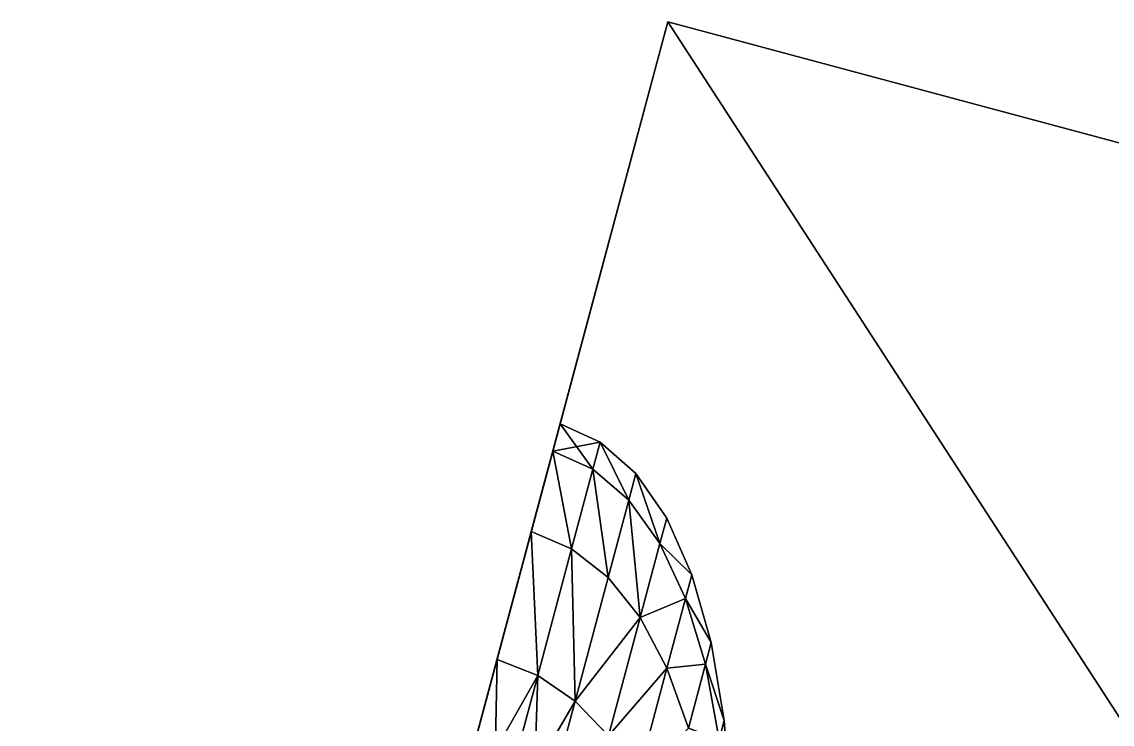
# Model space of a CAD drawing. Extents: x -32 to 38.3, y -16.7 to 82.8.
# Drawn here: x -31.99 to -24.13, y 0.76 to 5.82 of the extents above; entities that cross this region are included whole.
import ezdxf

# ---------------------------------------------------------------- set-up
doc = ezdxf.new("R2010")
doc.units = 0
doc.header["$MEASUREMENT"] = 0
doc.layers.add('STL2DXF', color=7, linetype='Continuous')

msp = doc.modelspace()

# ---------------------------------------------------------------- linework, layer by layer
at = {"layer": 'STL2DXF'}
for points in [[(-29.8277, -3.4993, 27.4223), (-31.9892, -11.5664, 30), (-27.3305, 5.8203, 30)], [(-31.9892, -11.5664, 5), (-30.0618, -4.373, 8.5169), (-27.3305, 5.8203, 5)], [(-12.6707, -16.7428, 30), (-27.3305, 5.8203, 30), (-31.9892, -11.5664, 30)], [(-8.012, 0.6439, 5), (-31.9892, -11.5664, 5), (-27.3305, 5.8203, 5)], [(-27.3305, 5.8203, 5), (-30.0618, -4.373, 8.5169), (-29.6599, -2.873, 8.3125)], [(-29.8277, -3.4993, 27.4223), (-27.3305, 5.8203, 30), (-29.6599, -2.873, 27.5075)], [(-29.6599, -2.873, 27.5075), (-27.3305, 5.8203, 30), (-29.4921, -2.2468, 27.4223)], [(-27.3305, 5.8203, 5), (-29.6599, -2.873, 8.3125), (-29.258, -1.373, 8.5169)], [(-29.4921, -2.2468, 27.4223), (-27.3305, 5.8203, 30), (-29.3357, -1.6632, 27.1726)], [(-29.3357, -1.6632, 27.1726), (-27.3305, 5.8203, 30), (-29.2014, -1.1621, 26.7753)], [(-27.3305, 5.8203, 5), (-29.258, -1.373, 8.5169), (-28.8834, 0.0247, 9.1163)], [(-29.2014, -1.1621, 26.7753), (-27.3305, 5.8203, 30), (-29.0984, -0.7776, 26.2575)], [(-29.0984, -0.7776, 26.2575), (-27.3305, 5.8203, 30), (-29.0336, -0.5359, 25.6545)], [(-29.0336, -0.5359, 25.6545), (-27.3305, 5.8203, 30), (-29.0115, -0.4534, 25.0075)], [(-29.0115, -0.4534, 25.0075), (-27.3305, 5.8203, 30), (-28.8834, 0.0247, 19.5087)], [(-28.8834, 0.0247, 19.5087), (-27.3305, 5.8203, 30), (-28.5618, 1.225, 18.5551)], [(-27.3305, 5.8203, 5), (-28.8834, 0.0247, 9.1163), (-28.5618, 1.225, 10.0699)], [(-28.5618, 1.225, 18.5551), (-27.3305, 5.8203, 30), (-28.315, 2.146, 17.3125)], [(-27.3305, 5.8203, 5), (-28.5618, 1.225, 10.0699), (-28.315, 2.146, 11.3125)], [(-28.315, 2.146, 17.3125), (-27.3305, 5.8203, 30), (-28.1599, 2.725, 15.8654)], [(-27.3305, 5.8203, 5), (-28.315, 2.146, 11.3125), (-28.1599, 2.725, 12.7596)], [(-28.1599, 2.725, 15.8654), (-27.3305, 5.8203, 30), (-28.107, 2.9225, 14.3125)], [(-27.3305, 5.8203, 5), (-28.1599, 2.725, 12.7596), (-28.107, 2.9225, 14.3125)], [(-27.3305, 5.8203, 5), (-28.107, 2.9225, 14.3125), (-27.3305, 5.8203, 30)], [(-27.3305, 5.8203, 30), (-8.012, 0.6439, 5), (-27.3305, 5.8203, 5)], [(-8.012, 0.6439, 5), (-27.3305, 5.8203, 30), (-8.012, 0.6439, 30)], [(-27.3305, 5.8203, 30), (-12.6707, -16.7428, 30), (-8.012, 0.6439, 30)], [(-27.8177, 2.7918, 14.3125), (-28.1599, 2.725, 15.8654), (-28.107, 2.9225, 14.3125)], [(-27.8701, 2.5961, 12.7729), (-28.107, 2.9225, 14.3125), (-28.1599, 2.725, 12.7596)], [(-28.107, 2.9225, 14.3125), (-27.8701, 2.5961, 12.7729), (-27.8177, 2.7918, 14.3125)], [(-28.1599, 2.725, 15.8654), (-27.8177, 2.7918, 14.3125), (-27.8701, 2.5961, 15.8521)], [(-27.8177, 2.7918, 14.3125), (-27.611, 2.3735, 15.8125), (-27.8701, 2.5961, 15.8521)], [(-27.611, 2.3735, 12.8125), (-27.8177, 2.7918, 14.3125), (-27.8701, 2.5961, 12.7729)], [(-27.611, 2.3735, 15.8125), (-27.8177, 2.7918, 14.3125), (-27.5599, 2.5643, 14.3125)], [(-27.8177, 2.7918, 14.3125), (-27.611, 2.3735, 12.8125), (-27.5599, 2.5643, 14.3125)], [(-28.1599, 2.725, 15.8654), (-28.0239, 2.022, 17.2868), (-28.315, 2.146, 17.3125)], [(-28.0239, 2.022, 11.3382), (-28.1599, 2.725, 12.7596), (-28.315, 2.146, 11.3125)], [(-28.0239, 2.022, 17.2868), (-28.1599, 2.725, 15.8654), (-27.8701, 2.5961, 15.8521)], [(-28.1599, 2.725, 12.7596), (-28.0239, 2.022, 11.3382), (-27.8701, 2.5961, 12.7729)], [(-27.8701, 2.5961, 15.8521), (-27.7608, 1.8143, 17.2103), (-28.0239, 2.022, 17.2868)], [(-27.7608, 1.8143, 11.4147), (-27.8701, 2.5961, 12.7729), (-28.0239, 2.022, 11.3382)], [(-27.7608, 1.8143, 17.2103), (-27.8701, 2.5961, 15.8521), (-27.611, 2.3735, 15.8125)], [(-27.8701, 2.5961, 12.7729), (-27.7608, 1.8143, 11.4147), (-27.611, 2.3735, 12.8125)], [(-27.5599, 2.5643, 14.3125), (-27.3869, 2.0612, 15.7472), (-27.611, 2.3735, 15.8125)], [(-27.3869, 2.0612, 12.8778), (-27.5599, 2.5643, 14.3125), (-27.611, 2.3735, 12.8125)], [(-27.3869, 2.0612, 15.7472), (-27.5599, 2.5643, 14.3125), (-27.338, 2.2436, 14.3125)], [(-27.5599, 2.5643, 14.3125), (-27.3869, 2.0612, 12.8778), (-27.338, 2.2436, 14.3125)], [(-27.611, 2.3735, 15.8125), (-27.5302, 1.5263, 17.0841), (-27.7608, 1.8143, 17.2103)], [(-27.5302, 1.5263, 11.5409), (-27.611, 2.3735, 12.8125), (-27.7608, 1.8143, 11.4147)], [(-27.5302, 1.5263, 17.0841), (-27.611, 2.3735, 15.8125), (-27.3869, 2.0612, 15.7472)], [(-27.611, 2.3735, 12.8125), (-27.5302, 1.5263, 11.5409), (-27.3869, 2.0612, 12.8778)], [(-27.1559, 1.8355, 14.3125), (-27.3869, 2.0612, 15.7472), (-27.338, 2.2436, 14.3125)], [(-27.3869, 2.0612, 12.8778), (-27.1559, 1.8355, 14.3125), (-27.338, 2.2436, 14.3125)], [(-28.315, 2.146, 17.3125), (-28.2686, 1.1089, 18.5188), (-28.5618, 1.225, 18.5551)], [(-28.2686, 1.1089, 10.1062), (-28.315, 2.146, 11.3125), (-28.5618, 1.225, 10.0699)], [(-28.2686, 1.1089, 18.5188), (-28.315, 2.146, 17.3125), (-28.0239, 2.022, 17.2868)], [(-28.315, 2.146, 11.3125), (-28.2686, 1.1089, 10.1062), (-28.0239, 2.022, 11.3382)], [(-27.2017, 1.6644, 15.6574), (-27.5302, 1.5263, 17.0841), (-27.3869, 2.0612, 15.7472)], [(-27.5302, 1.5263, 11.5409), (-27.2017, 1.6644, 12.9676), (-27.3869, 2.0612, 12.8778)], [(-27.3869, 2.0612, 15.7472), (-27.1559, 1.8355, 14.3125), (-27.2017, 1.6644, 15.6574)], [(-27.1559, 1.8355, 14.3125), (-27.3869, 2.0612, 12.8778), (-27.2017, 1.6644, 12.9676)], [(-28.0239, 2.022, 17.2868), (-27.9992, 0.9246, 18.4106), (-28.2686, 1.1089, 18.5188)], [(-27.9992, 0.9246, 10.2144), (-28.0239, 2.022, 11.3382), (-28.2686, 1.1089, 10.1062)], [(-27.9992, 0.9246, 18.4106), (-28.0239, 2.022, 17.2868), (-27.7608, 1.8143, 17.2103)], [(-28.0239, 2.022, 11.3382), (-27.9992, 0.9246, 10.2144), (-27.7608, 1.8143, 11.4147)], [(-27.5302, 1.5263, 17.0841), (-27.9992, 0.9246, 18.4106), (-27.7608, 1.8143, 17.2103)], [(-27.9992, 0.9246, 10.2144), (-27.5302, 1.5263, 11.5409), (-27.7608, 1.8143, 11.4147)], [(-27.0166, 1.3467, 14.3125), (-27.2017, 1.6644, 15.6574), (-27.1559, 1.8355, 14.3125)], [(-27.2017, 1.6644, 12.9676), (-27.0166, 1.3467, 14.3125), (-27.1559, 1.8355, 14.3125)], [(-27.5302, 1.5263, 17.0841), (-27.2017, 1.6644, 15.6574), (-27.3361, 1.163, 16.9106)], [(-27.2017, 1.6644, 12.9676), (-27.5302, 1.5263, 11.5409), (-27.3361, 1.163, 11.7144)], [(-27.0586, 1.1901, 15.5445), (-27.3361, 1.163, 16.9106), (-27.2017, 1.6644, 15.6574)], [(-27.3361, 1.163, 11.7144), (-27.0586, 1.1901, 13.0805), (-27.2017, 1.6644, 12.9676)], [(-27.2017, 1.6644, 15.6574), (-27.0166, 1.3467, 14.3125), (-27.0586, 1.1901, 15.5445)], [(-27.0166, 1.3467, 14.3125), (-27.2017, 1.6644, 12.9676), (-27.0586, 1.1901, 13.0805)], [(-27.9992, 0.9246, 18.4106), (-27.5302, 1.5263, 17.0841), (-27.7582, 0.6754, 18.2322)], [(-27.5302, 1.5263, 11.5409), (-27.9992, 0.9246, 10.2144), (-27.7582, 0.6754, 10.3928)], [(-27.3361, 1.163, 16.9106), (-27.7582, 0.6754, 18.2322), (-27.5302, 1.5263, 17.0841)], [(-27.7582, 0.6754, 10.3928), (-27.3361, 1.163, 11.7144), (-27.5302, 1.5263, 11.5409)], [(-26.9226, 0.7858, 14.3125), (-27.0586, 1.1901, 15.5445), (-27.0166, 1.3467, 14.3125)], [(-27.0586, 1.1901, 13.0805), (-26.9226, 0.7858, 14.3125), (-27.0166, 1.3467, 14.3125)], [(-28.2686, 1.1089, 18.5188), (-28.8834, 0.0247, 19.5087), (-28.5618, 1.225, 18.5551)], [(-28.5875, -0.0811, 9.1608), (-28.5618, 1.225, 10.0699), (-28.8834, 0.0247, 9.1163)], [(-28.5618, 1.225, 10.0699), (-28.5875, -0.0811, 9.1608), (-28.2686, 1.1089, 10.1062)], [(-27.3361, 1.163, 16.9106), (-27.0586, 1.1901, 15.5445), (-27.1817, 0.7307, 16.6926)], [(-27.0586, 1.1901, 13.0805), (-27.3361, 1.163, 11.7144), (-27.1817, 0.7307, 11.9324)], [(-26.96, 0.6462, 15.4106), (-27.1817, 0.7307, 16.6926), (-27.0586, 1.1901, 15.5445)], [(-27.1817, 0.7307, 11.9324), (-26.96, 0.6462, 13.2144), (-27.0586, 1.1901, 13.0805)], [(-27.0586, 1.1901, 15.5445), (-26.9226, 0.7858, 14.3125), (-26.96, 0.6462, 15.4106)], [(-26.9226, 0.7858, 14.3125), (-27.0586, 1.1901, 13.0805), (-26.96, 0.6462, 13.2144)], [(-28.8834, 0.0247, 19.5087), (-28.2686, 1.1089, 18.5188), (-28.5875, -0.0811, 19.4642)], [(-27.9992, 0.9246, 18.4106), (-28.5875, -0.0811, 19.4642), (-28.2686, 1.1089, 18.5188)], [(-28.3099, -0.2348, 9.2934), (-28.2686, 1.1089, 10.1062), (-28.5875, -0.0811, 9.1608)], [(-28.2686, 1.1089, 10.1062), (-28.3099, -0.2348, 9.2934), (-27.9992, 0.9246, 10.2144)], [(-27.7582, 0.6754, 18.2322), (-27.3361, 1.163, 16.9106), (-27.5498, 0.3654, 17.9867)], [(-27.3361, 1.163, 11.7144), (-27.7582, 0.6754, 10.3928), (-27.5498, 0.3654, 10.6383)], [(-27.1817, 0.7307, 16.6926), (-27.5498, 0.3654, 17.9867), (-27.3361, 1.163, 16.9106)], [(-27.5498, 0.3654, 10.6383), (-27.1817, 0.7307, 11.9324), (-27.3361, 1.163, 11.7144)], [(-28.5875, -0.0811, 19.4642), (-27.9992, 0.9246, 18.4106), (-28.3099, -0.2348, 19.3316)], [(-27.7582, 0.6754, 18.2322), (-28.3099, -0.2348, 19.3316), (-27.9992, 0.9246, 18.4106)], [(-28.3099, -0.2348, 9.2934), (-27.7582, 0.6754, 10.3928), (-27.9992, 0.9246, 10.2144)], [(-26.8754, 0.1623, 14.3125), (-26.96, 0.6462, 15.4106), (-26.9226, 0.7858, 14.3125)], [(-26.96, 0.6462, 13.2144), (-26.8754, 0.1623, 14.3125), (-26.9226, 0.7858, 14.3125)]]:
    msp.add_3dface(points, dxfattribs=at)

doc.saveas('drawing.dxf')
